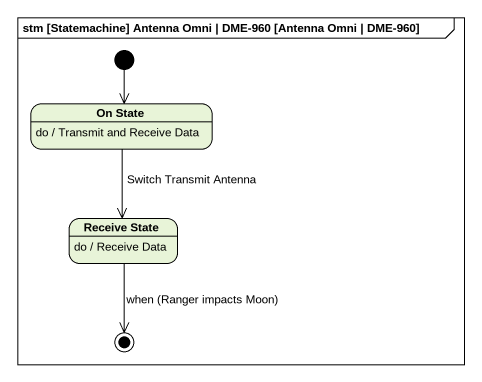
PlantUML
@startuml
mainframe stm [Statemachine] Antenna Omni | DME-960 [Antenna Omni | DME-960]
hide empty description
state "On State" as On_State
On_State : do / Transmit and Receive Data
state "Receive State" as Receive_State
Receive_State : do / Receive Data
[*] --> On_State
On_State --> Receive_State : Switch Transmit Antenna
Receive_State --> [*] : when (Ranger impacts Moon)
@enduml
